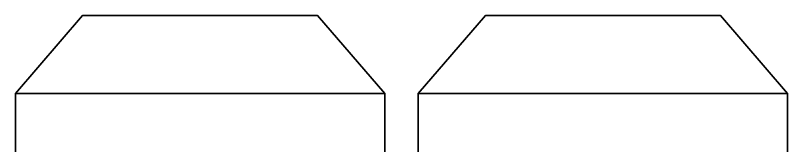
# Model space of a CAD drawing. Header units: millimetres. Extents: x -1.2 to 1.2, y -4.7 to 8.9.
# Drawn here: x -0.69 to 0.69, y 4.297 to 4.53 of the extents above; entities that cross this region are included whole.
import ezdxf

# ---------------------------------------------------------------- set-up
doc = ezdxf.new("R2010")
doc.units = ezdxf.units.MM
doc.layers.add('trail', color=6, linetype='Continuous')

msp = doc.modelspace()

# ---------------------------------------------------------------- linework, layer by layer
at = {"layer": 'trail'}
for points in [[(-0.03, 4.39, 0.04), (-0.15, 4.53, 0.04), (-0.57, 4.53, 0.04), (-0.69, 4.39, 0.04)], [(-0.57, 4.53, 0.04), (-0.57, 4.53), (-0.69, 4.39), (-0.69, 4.39, 0.04)], [(-0.15, 4.53, 0.04), (-0.15, 4.53), (-0.57, 4.53), (-0.57, 4.53, 0.04)], [(-0.03, 4.39, 0.04), (-0.03, 4.39), (-0.15, 4.53), (-0.15, 4.53, 0.04)], [(0.15, 4.53, 0.04), (0.15, 4.53), (0.03, 4.39), (0.03, 4.39, 0.04)], [(0.69, 4.39, 0.04), (0.57, 4.53, 0.04), (0.15, 4.53, 0.04), (0.03, 4.39, 0.04)], [(0.57, 4.53, 0.04), (0.57, 4.53), (0.15, 4.53), (0.15, 4.53, 0.04)], [(0.69, 4.39, 0.04), (0.69, 4.39), (0.57, 4.53), (0.57, 4.53, 0.04)], [(-0.03, 4.22, 0.04), (-0.03, 4.39, 0.04), (-0.69, 4.39, 0.04), (-0.69, 4.22, 0.04)], [(-0.69, 4.39, 0.04), (-0.69, 4.39), (-0.69, 4.22), (-0.69, 4.22, 0.04)], [(-0.03, 4.22, 0.04), (-0.03, 4.22), (-0.03, 4.39), (-0.03, 4.39, 0.04)], [(0.03, 4.39, 0.04), (0.03, 4.39), (0.03, 4.22), (0.03, 4.22, 0.04)], [(0.69, 4.22, 0.04), (0.69, 4.39, 0.04), (0.03, 4.39, 0.04), (0.03, 4.22, 0.04)], [(0.69, 4.22, 0.04), (0.69, 4.22), (0.69, 4.39), (0.69, 4.39, 0.04)]]:
    msp.add_3dface(points, dxfattribs=at)

doc.saveas('drawing.dxf')
